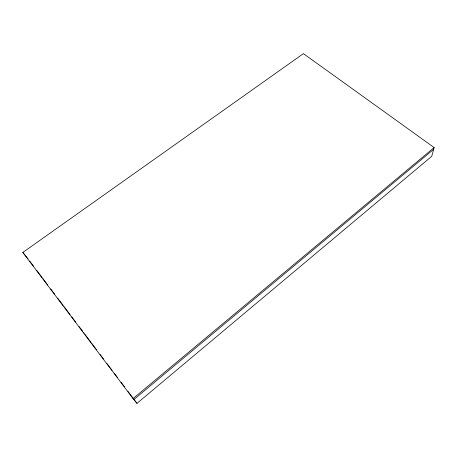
<?xml version="1.0" encoding="UTF-8"?>
<svg xmlns="http://www.w3.org/2000/svg" width="457" height="457" viewBox="0 0 457 457"><rect width="100%" height="100%" fill="white"/><g stroke="black" fill="none" stroke-linecap="round" stroke-linejoin="round"><path stroke-width="0.69" d="M434.15 147.565L431.739 156.317L136.98 403.365L133.016 398.601L434.15 147.565L303.425 53.635L22.85 252.43L133.827 399.572L433.659 149.342M22.85 252.43L27.986 258.851M29.699 261.09L33.561 266.214M36.566 270.196L42.147 277.593M43.004 278.736L47.722 284.991M50.727 288.978L54.589 294.097M57.593 298.084L63.175 305.482M64.031 306.618L70.041 314.587M71.755 316.861L75.616 321.985M79.05 326.538L82.483 331.091M83.34 332.228L84.202 333.37M85.059 334.507L91.069 342.476M91.926 343.613L96.644 349.873M100.077 354.426L103.51 358.979M106.944 363.532L112.091 370.359M114.239 373.203L117.672 377.756M121.105 382.309L124.538 386.862M127.971 391.415L133.118 398.247M133.981 399.384L136.98 403.365"/></g></svg>
